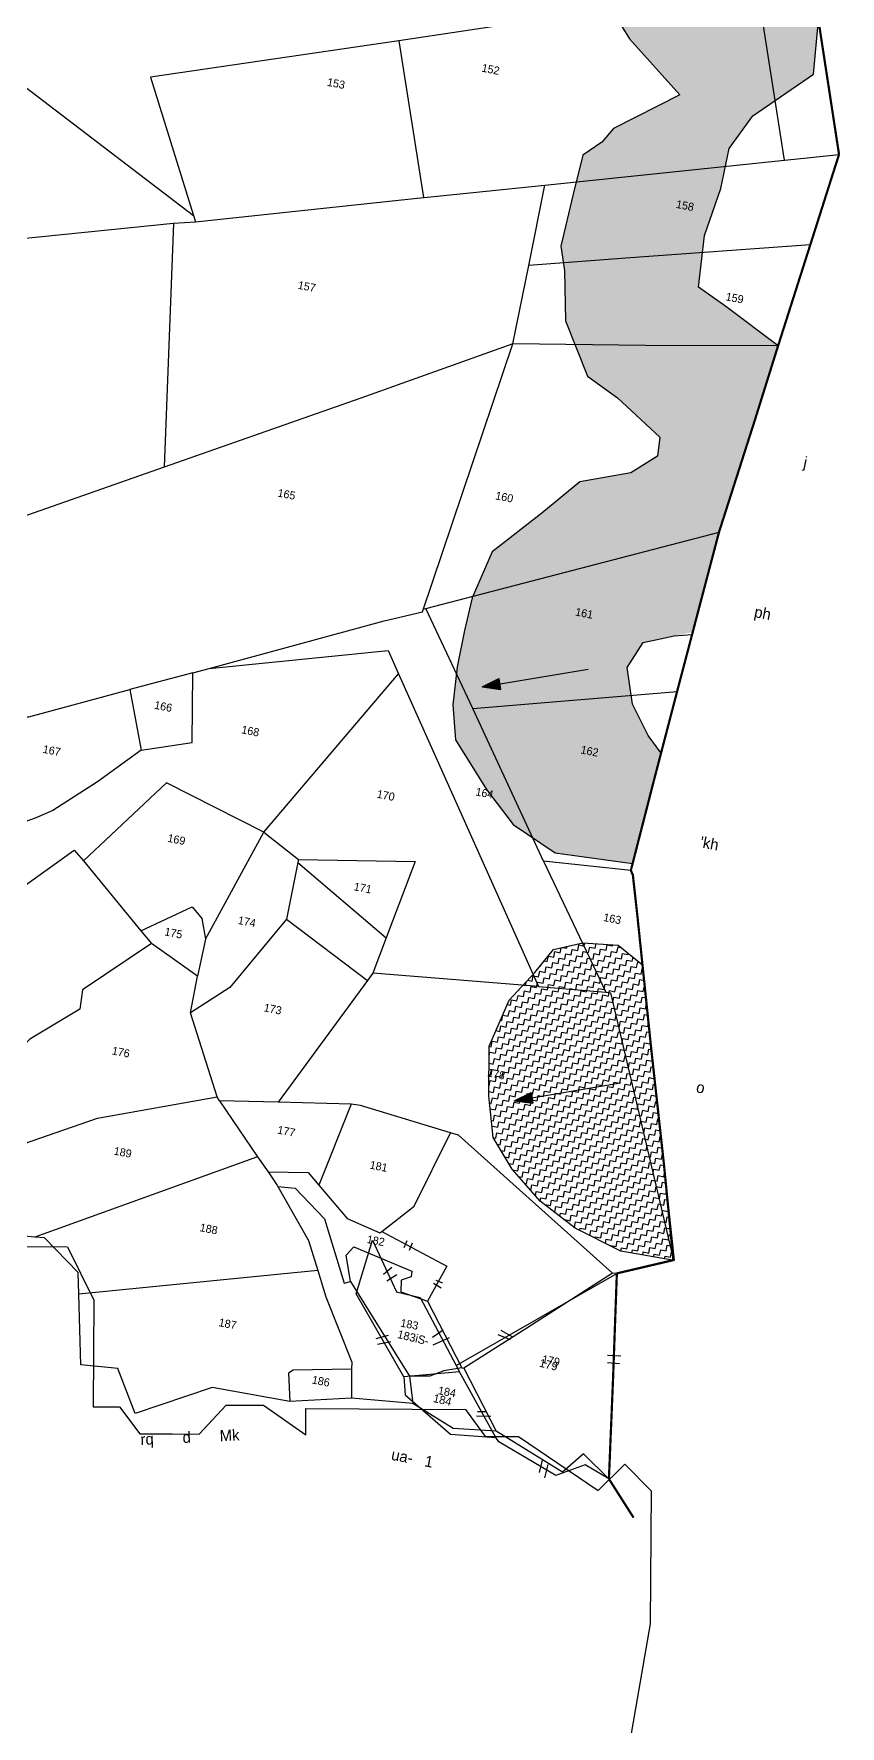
# Model space of a CAD drawing. Header units: metres. Extents: x 288056 to 292226, y 2022917 to 2025940.
# Drawn here: x 289779 to 290118, y 2023499 to 2024211 of the extents above; entities that cross this region are included whole.
import ezdxf
from ezdxf.enums import TextEntityAlignment as Align

# ---------------------------------------------------------------- set-up
doc = ezdxf.new("R2010")
doc.units = ezdxf.units.M
doc.header["$MEASUREMENT"] = 0
doc.linetypes.add('DIVIDE', pattern=[1.25, 0.5, -0.25, 0, -0.25, 0, -0.25])
for name, color, linetype in [('OFF', 1, 'Continuous'), ('OTHERS', 1, 'Continuous'), ('POLY_HATCH', 12, 'Continuous'), ('POLY_PARCEL', 6, 'Continuous'), ('SYM_ARROW', 1, 'Continuous'), ('TEXT_MAPOUT', 7, 'Continuous'), ('TEXT_PARCEL', 7, 'Continuous'), ('V_BOUND_LINE', 7, 'Continuous'), ('V_DIVIDE_LINE', 7, 'DIVIDE'), ('VILLAGE BOUNDRY', 5, 'Continuous')]:
    doc.layers.add(name, color=color, linetype=linetype)
doc.styles.add('TEXT_MAP', font='', dxfattribs={"height": 1.8})
doc.styles.get('TEXT_MAP').set_extended_font_data('Kruti Dev 050')
pattern_1 = [(0, (1989.779, 921.971), (1.25, 1.25), [1.25, -1.25]), (90, (1991.029, 921.971), (-1.25, 1.25), [1.25, -1.25])]

# ---------------------------------------------------------------- blocks, each defined once
blk = doc.blocks.new('ARROWASPECT')
h = blk.add_hatch(color=256)
h.paths.add_polyline_path([(2.85, -2.85), (3.72, -1.98), (0, 0)])
h.paths.add_polyline_path([(0, 0), (1.98, -3.72), (2.85, -2.85)])
for points in [[(0, 0), (17.15, -17.15)], [(0, 0), (1.98, -3.72)], [(0, 0), (3.72, -1.98)], [(3.72, -1.98), (1.98, -3.72)]]:
    blk.add_lwpolyline(points)
blk = doc.blocks.new('6')
at = {"layer": 'POLY_HATCH'}
h = blk.add_hatch(dxfattribs=at)
h.set_pattern_fill('ZIGZAG', color=256, scale=10, style=0)
h.set_pattern_definition(pattern_1)
h.paths.add_polyline_path([(2871.24, 1594.97), (2869.37, 1602.59), (2816.91, 1591.48), (2820.36, 1579.79), (2826.21, 1571.53), (2840, 1567.05), (2846.07, 1566.57), (2851.3, 1566.63), (2846.01, 1559.13), (2844.49, 1548.02), (2845.51, 1543.29), (2848.96, 1536.05), (2854.82, 1530.54), (2861.02, 1526.76), (2858.52, 1522.68), (2852.7, 1517.85), (2850.71, 1508.46), (2850.98, 1503.57), (2854.08, 1493.89), (2855.45, 1483.91), (2859.93, 1476.67), (2862.91, 1471.28), (2873.37, 1463.24), (2878.89, 1460.49), (2883.71, 1457.73), (2875.02, 1450.34), (2872.68, 1435.69), (2872.34, 1424.33), (2873.17, 1406.49), (2875.44, 1402.63), (2882.68, 1395.05), (2890.6, 1386.44), (2904.16, 1376.26), (2890.92, 1366), (2888.99, 1362.49), (2885.3, 1358.72), (2884.86, 1349.74), (2884.37, 1337.73), (2886.24, 1332.52), (2888.68, 1321.42), (2895.88, 1310.14), (2903.47, 1306.69), (2914.49, 1299.81), (2914.84, 1295.49), (2909.67, 1290.66), (2898.81, 1286.5), (2891.75, 1277.92), (2882.45, 1267.24), (2880.04, 1256.22), (2879.69, 1248.65), (2879.69, 1240.38), (2880.38, 1231.77), (2882.45, 1224.19), (2891.41, 1214.55), (2898.88, 1207.95), (2909.33, 1203.53), (2926.91, 1204.47), (2928.43, 1230.09), (2924.85, 1233.46), (2920.03, 1239.66), (2917.27, 1247.58), (2919.68, 1253.78), (2930.2, 1258.21), (2931.69, 1281.42), (2936.69, 1325.09), (2923.47, 1331.5), (2916.58, 1334.6), (2915.64, 1346.29), (2917.27, 1357.33), (2917.36, 1366.56), (2921.2, 1374.82), (2932.77, 1386.6), (2931.54, 1398.75), (2926.13, 1413.95), (2915.56, 1414.32), (2908.67, 1422.59), (2910.29, 1436.12), (2915.78, 1443.41), (2891.18, 1513.71)])
h = blk.add_hatch(dxfattribs=at)
h.set_pattern_fill('ZIGZAG', color=256, scale=10, style=0)
h.set_pattern_definition(pattern_1)
h.paths.add_polyline_path([(2933.46, 1182.57), (2927.25, 1185.88), (2919.33, 1184.84), (2913.12, 1182.09), (2910.02, 1176.23), (2905.54, 1169), (2903.13, 1157.98), (2905.2, 1146.96), (2907.95, 1138.01), (2913.47, 1131.81), (2921.05, 1125.95), (2930.01, 1121.47), (2941.03, 1118.38), (2953.26, 1118.6)])
at = {"layer": 'OFF'}
blk.add_lwpolyline([(2887.4, 1112.44), (2903.29, 1107.53), (2900.53, 1099.02)], dxfattribs=at)
at = {"layer": 'OTHERS'}
for points in [[(2893.35, 1111.45), (2892.96, 1109.75)], [(2894.6, 1111.12), (2894.27, 1109.42)], [(2901.07, 1103.22), (2902.97, 1102.56)], [(2901.46, 1104), (2903.03, 1103.67)]]:
    blk.add_lwpolyline(points, dxfattribs=at)
at = {"layer": 'POLY_HATCH'}
for points in [[(2882.68, 1395.05), (2890.6, 1386.44), (2904.16, 1376.26), (2890.92, 1366), (2888.99, 1362.49), (2885.3, 1358.72), (2884.86, 1349.74), (2884.37, 1337.73), (2886.24, 1332.52), (2888.68, 1321.42), (2895.88, 1310.14), (2903.47, 1306.69), (2914.49, 1299.81), (2914.84, 1295.49), (2909.67, 1290.66), (2898.81, 1286.5), (2891.75, 1277.92), (2882.45, 1267.24), (2880.04, 1256.22), (2879.69, 1248.65), (2879.69, 1240.38), (2880.38, 1231.77), (2882.45, 1224.19), (2891.41, 1214.55), (2898.88, 1207.95), (2909.33, 1203.53), (2926.91, 1204.47), (2928.43, 1230.09)], [(2928.43, 1230.09), (2924.85, 1233.46), (2920.03, 1239.66), (2917.27, 1247.58), (2919.68, 1253.78), (2926.23, 1256.54), (2930.16, 1257.6), (2931.69, 1281.42), (2936.69, 1325.09), (2923.47, 1331.5), (2916.58, 1334.6), (2915.64, 1346.29), (2917.27, 1357.33), (2917.36, 1366.56), (2921.2, 1374.82), (2932.77, 1386.6), (2931.54, 1398.75)], [(2933.46, 1182.57), (2953.26, 1118.6), (2941.03, 1118.38), (2930.01, 1121.47), (2921.05, 1125.95), (2913.47, 1131.81), (2907.95, 1138.01), (2905.2, 1146.96), (2903.13, 1157.98), (2905.54, 1169), (2910.02, 1176.23), (2913.12, 1182.09), (2919.33, 1184.84), (2927.25, 1185.88), (2933.46, 1182.57)]]:
    blk.add_lwpolyline(points, dxfattribs=at)
at = {"layer": 'POLY_PARCEL'}
for points in [[(2930.12, 1366.38), (2916.68, 1403.42)], [(2895.92, 1396.05), (2839.73, 1376.07)], [(2701.46, 1378.28), (2801.97, 1328.61)], [(2839.73, 1376.07), (2786.44, 1357.27), (2801.97, 1328.61)], [(2839.73, 1376.07), (2851.99, 1342.55)], [(2930.12, 1366.38), (2941.89, 1369.99)], [(2878.23, 1350.46), (2930.12, 1366.38)], [(2851.99, 1342.55), (2852.14, 1342.6), (2878.23, 1350.46)], [(2878.13, 1332.06), (2878.23, 1350.46)], [(2939.44, 1348.77), (2899.26, 1337.85), (2878.13, 1332.06)], [(2802.69, 1327.28), (2851.99, 1342.55)], [(2878.03, 1314.11), (2878.13, 1332.06)], [(2735.17, 1307.12), (2797.88, 1326.04)], [(2797.88, 1326.04), (2802.69, 1327.28)], [(2797.88, 1326.04), (2806.35, 1271.78)], [(2801.97, 1328.61), (2802.69, 1327.28)], [(2936.69, 1325.09), (2907.36, 1319.43), (2878.03, 1314.11)], [(2878.03, 1314.11), (2846.8, 1295.53), (2806.35, 1271.78)], [(2869.64, 1251), (2878.03, 1314.11)], [(2870.21, 1251.84), (2931.69, 1281.42)], [(2806.35, 1271.78), (2757.65, 1243.26)], [(2861.52, 1247.35), (2869.64, 1251)], [(2869.84, 1251.72), (2870.21, 1251.84)], [(2884.96, 1231.84), (2870.21, 1251.84)], [(2824.97, 1229.28), (2861.52, 1247.35)], [(2884.96, 1231.84), (2929.31, 1244.39)], [(2824.97, 1229.28), (2863.73, 1240.98), (2867.02, 1236.27)], [(2844.12, 1195.5), (2867.02, 1236.27)], [(2867.02, 1236.27), (2911.47, 1173.27)], [(2907.1, 1201.14), (2884.96, 1231.84)], [(2821.54, 1227.59), (2808.32, 1221.18)], [(2813.49, 1208.31), (2824.41, 1212.23), (2821.54, 1227.59)], [(2821.54, 1227.59), (2824.97, 1229.28)], [(2785.46, 1210.44), (2787.23, 1210.83), (2808.32, 1221.18)], [(2808.32, 1221.18), (2813.49, 1208.31)], [(2813.49, 1208.31), (2805.17, 1199.44), (2796.6, 1191.13), (2792.98, 1188.68), (2772.31, 1176.46)], [(2844.12, 1195.5), (2820.44, 1202.18), (2805.54, 1181.36)], [(2926.82, 1202.88), (2907.1, 1201.14)], [(2907.1, 1201.14), (2926.54, 1174.9)], [(2835.81, 1169.32), (2844.12, 1195.5)], [(2844.12, 1195.5), (2852.95, 1190.99)], [(2852.95, 1190.99), (2878.81, 1195.58), (2875.67, 1177.41)], [(2852.94, 1190.27), (2852.89, 1177.3)], [(2852.95, 1190.99), (2852.94, 1190.27)], [(2852.94, 1190.27), (2875.67, 1177.41)], [(2763.2, 1154.18), (2779.03, 1158.02), (2803, 1183.33), (2805.54, 1181.36)], [(2805.54, 1181.36), (2821.22, 1168.4)], [(2852.89, 1177.3), (2843.27, 1159.72), (2835.74, 1152.43)], [(2852.89, 1177.3), (2873.37, 1167.23)], [(2875.67, 1177.41), (2874.23, 1169.08)], [(2821.22, 1168.4), (2831.49, 1175.92), (2834.11, 1173.76), (2835.81, 1169.32)], [(2911.47, 1173.27), (2874.23, 1169.08)], [(2911.47, 1173.27), (2926.54, 1174.9)], [(2926.54, 1174.9), (2927.62, 1175.02), (2953.04, 1118.68)], [(2835.81, 1169.32), (2835.68, 1160.8)], [(2874.23, 1169.08), (2873.37, 1167.23)], [(2824.06, 1166.08), (2810.86, 1152.83), (2811.12, 1148.45), (2801.31, 1139.69), (2795.67, 1131.15), (2799.99, 1115.4), (2799.26, 1113.3)], [(2821.22, 1168.4), (2824.06, 1166.08)], [(2835.68, 1160.8), (2824.06, 1166.08)], [(2873.37, 1167.23), (2858.93, 1136.48)], [(2835.74, 1152.43), (2835.68, 1160.8)], [(2845.21, 1135.01), (2835.74, 1152.43)], [(2875.12, 1139.16), (2858.93, 1136.48)], [(2875.12, 1139.16), (2871.49, 1119.95)], [(2898.35, 1137.15), (2877.25, 1139.33), (2875.12, 1139.16)], [(2799.26, 1113.3), (2819.7, 1125.14), (2845.21, 1135.01)], [(2845.9, 1134.26), (2845.21, 1135.01)], [(2858.93, 1136.48), (2845.9, 1134.26)], [(2893.46, 1119.43), (2898.35, 1137.15)], [(2940.14, 1113.14), (2900.17, 1136.96), (2898.35, 1137.15)], [(2845.9, 1134.26), (2856.73, 1123.54)], [(2856.73, 1123.54), (2811.03, 1096.19)], [(2856.73, 1123.54), (2859.71, 1120.64)], [(2859.71, 1120.64), (2868.61, 1122.22), (2871.49, 1119.95)], [(2859.71, 1120.64), (2862.4, 1117.95), (2862.52, 1117.82)], [(2871.49, 1119.95), (2879.21, 1113.8), (2887.05, 1112.04), (2887.4, 1112.44)], [(2862.52, 1117.82), (2866.39, 1118.24), (2874.17, 1112.75), (2881.3, 1099.35), (2882.68, 1100)], [(2862.52, 1117.82), (2871.61, 1107.25), (2874.95, 1101.04)], [(2887.4, 1112.44), (2893.46, 1119.43)], [(2940.14, 1113.14), (2923.6, 1097.32), (2911.45, 1085.77)], [(2941.13, 1113.31), (2940.14, 1113.14)], [(2882.68, 1100), (2880.52, 1105.62), (2881.89, 1107.78), (2895.77, 1104.93), (2895.82, 1103.64), (2893.82, 1102.48), (2894.19, 1099.87), (2900.53, 1099.02)], [(2811.03, 1096.19), (2800.67, 1095.16), (2795.24, 1101.75)], [(2874.95, 1101.04), (2823.2, 1085.47)], [(2874.95, 1101.04), (2877.89, 1095.55), (2886.39, 1082.28), (2886.68, 1080.74)], [(2882.68, 1100), (2899.76, 1081.68)], [(2900.53, 1099.02), (2910.93, 1085.75)], [(2823.2, 1085.47), (2822.13, 1090.25), (2813.2, 1096.42), (2811.03, 1096.19)], [(2874.44, 1070.86), (2856.7, 1070.63), (2840.76, 1061.58), (2834.99, 1070.74), (2826.68, 1069.97), (2823.2, 1085.47)], [(2910.93, 1085.75), (2907.13, 1084.3), (2904.28, 1082.53), (2899.76, 1081.68)], [(2910.93, 1085.75), (2911.45, 1085.77), (2921.26, 1073.27)], [(2899.76, 1081.68), (2901.68, 1075.78)], [(2886.68, 1080.74), (2873.79, 1077.99), (2872.94, 1077.08), (2874.44, 1070.86)], [(2886.68, 1080.74), (2887.9, 1074.28)], [(2887.9, 1074.28), (2874.44, 1070.86)], [(2901.68, 1075.78), (2887.9, 1074.28)], [(2921.26, 1073.27), (2911.69, 1072.01), (2901.68, 1075.78)], [(2948.25, 1067.58), (2941.58, 1072.01), (2937.68, 1067.04), (2921.26, 1073.27)]]:
    blk.add_lwpolyline(points, dxfattribs=at)
at = {"layer": 'V_BOUND_LINE', "const_width": 0.5}
for points in [[(2941.89, 1369.99), (2928.68, 1406.7), (2915.78, 1443.41), (2900.56, 1486.61), (2891.18, 1513.71)], [(2939.44, 1348.77), (2941.89, 1369.99)], [(2936.69, 1325.09), (2939.44, 1348.77)], [(2931.69, 1281.42), (2934.77, 1307.68), (2936.69, 1325.09)], [(2929.31, 1244.39), (2931.69, 1281.42)], [(2926.82, 1202.88), (2927.97, 1222.74), (2929.31, 1244.39)], [(2953.04, 1118.68), (2946.78, 1139.56), (2939.02, 1164.4), (2930.22, 1193.16), (2927.46, 1201.98), (2926.82, 1202.88)], [(2941.13, 1113.31), (2953.04, 1118.68)], [(2948.25, 1067.58), (2944.85, 1089.81), (2941.13, 1113.31)]]:
    blk.add_lwpolyline(points, dxfattribs=at)
at = {"layer": 'V_DIVIDE_LINE', "ltscale": 10, "const_width": 0.5, "flags": 128}
blk.add_lwpolyline([(2948.25, 1067.58), (2955.37, 1060.09)], dxfattribs=at)
at = {"layer": 'SYM_ARROW', "rotation": 65.63258400042791}
for p in [(2886.03, 1236.97), (2911.03, 1146.97)]:
    blk.add_blockref('ARROWASPECT', p, dxfattribs=at)
at = {"layer": 'TEXT_MAPOUT', "style": 'TEXT_MAP'}
for s, p in [('j', (2947.76, 1299.32)), ('ph', (2944.83, 1264.17)), ("'kh", (2943.03, 1211)), ('o', (2951.6, 1156.73)), ('ua-   1', (2903.94, 1062.4))]:
    blk.add_text(s, height=2.5, dxfattribs=at).set_placement(p, align=Align.CENTER)
blk.add_text('rq       d       Mk  ', height=2.5, rotation=13.7531, dxfattribs=at).set_placement((2855.11, 1057.72), align=Align.CENTER)
at = {"layer": 'TEXT_PARCEL', "style": 'TEXT_MAP'}
for s, p in [('152', (2861.27, 1372.84)), ('153', (2827.74, 1363.04)), ('158', (2910.09, 1351.15)), ('159', (2925.05, 1332.88)), ('157', (2830.04, 1316.95)), ('160', (2882.76, 1278.97)), ('165', (2834.54, 1270.19)), ('161', (2905.43, 1256.78)), ('162', (2912.57, 1226.56)), ('166', (2816.46, 1218.01)), ('168', (2836.77, 1216.35)), ('164', (2891.17, 1212.75)), ('170', (2869.46, 1207.98)), ('167', (2793.74, 1203.46)), ('163', (2924.82, 1190.54)), ('169', (2825.13, 1189.2)), ('171', (2868.38, 1186.55)), ('174', (2844.23, 1174.1)), ('175', (2828.51, 1168.41)), ('173', (2853.72, 1155.92)), ('178', (2905.87, 1151.21)), ('176', (2822.03, 1139.85)), ('177', (2862, 1129.53)), ('181', (2883.91, 1125.77)), ('189', (2826.77, 1117.81)), ('182', (2886.47, 1109.23)), ('188', (2849.07, 1104.62)), ('183', (2897.52, 1092.21)), ('179', (2930.35, 1090.32)), ('187', (2857.35, 1084.47)), ('186', (2880.42, 1075.83)), ('184', (2908.74, 1078.92))]:
    blk.add_text(s, height=1.8, dxfattribs=at).set_placement(p, align=Align.CENTER)
blk = doc.blocks.new('574')
at = {"xscale": 0.9948210156047749, "yscale": 0.9948210156047749, "zscale": 0.9948210156047749}
blk.add_blockref('6', (1609.85, 136.79), dxfattribs=at)
blk = doc.blocks.new('GV')
at = {"layer": 'OFF'}
for points in [[(287551.07, 2025607.17), (287580.47, 2025634.86), (287589.21, 2025590.9), (287583.46, 2025592.66), (287577.78, 2025588.94), (287563.99, 2025593.2), (287563.13, 2025593.95)], [(287526.28, 2025617.34), (287527.03, 2025629.5)], [(287527.03, 2025629.5), (287534.73, 2025619.77), (287540.01, 2025619.77), (287551.07, 2025607.17)], [(287540.55, 2025602.13), (287526.28, 2025617.34)], [(287551.07, 2025607.17), (287552.11, 2025605.98)], [(287552.11, 2025605.98), (287540.55, 2025602.13)], [(287563.13, 2025593.95), (287552.11, 2025605.98)]]:
    blk.add_lwpolyline(points, dxfattribs=at)
at = {"layer": 'OTHERS'}
for points in [[(287531.07, 2025622.89), (287532.49, 2025624.79)], [(287532.09, 2025621.61), (287533.91, 2025623.5)], [(287544.66, 2025612.01), (287546.49, 2025614.11)], [(287561.28, 2025615.37), (287558.44, 2025615.85)], [(287561.69, 2025616.05), (287558.85, 2025616.86)], [(287582.65, 2025617.06), (287585.49, 2025617.6)], [(287582.99, 2025615.51), (287585.56, 2025615.91)], [(287545.2, 2025610.39), (287548.25, 2025612.75)], [(287532.76, 2025608.83), (287535.2, 2025610.19)], [(287533.3, 2025607.75), (287536.01, 2025608.97)], [(287557.9, 2025598.54), (287559.86, 2025598.95)], [(287557.97, 2025597.53), (287561.01, 2025598.2)], [(287574.13, 2025591.51), (287574.06, 2025588.74)], [(287575.55, 2025590.9), (287575.48, 2025587.86)]]:
    blk.add_lwpolyline(points, dxfattribs=at)
at = {"layer": 'POLY_PARCEL'}
blk.add_lwpolyline([(287540.55, 2025602.13), (287541.77, 2025598.41), (287553.4, 2025592.33), (287563.13, 2025593.95)], dxfattribs=at)
at = {"layer": 'TEXT_PARCEL', "style": 'TEXT_MAP'}
for s, p in [('183iS-', (287540.56, 2025610.96)), ('179', (287570.63, 2025612.05)), ('184', (287549.92, 2025599.2))]:
    blk.add_text(s, height=1.8, dxfattribs=at).set_placement(p, align=Align.MIDDLE)

msp = doc.modelspace()

# ---------------------------------------------------------------- linework, layer by layer
at = {"layer": 'VILLAGE BOUNDRY'}
msp.add_lwpolyline([(289771.01, 2023700.88), (289793.38, 2023700.71), (289804.43, 2023678.25), (289804.09, 2023633.44), (289815.27, 2023633.36), (289823.83, 2023622), (289837.59, 2023622), (289848.77, 2023621.91), (289860.08, 2023634.09), (289875.82, 2023634.09), (289893.58, 2023621.57), (289893.67, 2023632.75), (289960.85, 2023632.24), (289969.04, 2023620.88), (289983.16, 2023620.88), (290016.58, 2023598.22), (290027.85, 2023609.32), (290038.95, 2023598.05), (290038.52, 2023542.05), (290026.82, 2023474.96)], dxfattribs=at)

# ---------------------------------------------------------------- block references
for name, p, xscale, yscale, zscale, rotation in [('574', (281211.33, 2023030.47), 1.879039315083099, 1.879039315083099, 1.879039315083099, 348.9355264255078), ('GV', (-1159882.02, -1650401.57), 1.930564270046458, 1.930564270046458, 1.930564270046458, 346.5446349534184)]:
    msp.add_blockref(name, p, dxfattribs=dict(xscale=xscale, yscale=yscale, zscale=zscale, rotation=rotation))

doc.saveas('drawing.dxf')
